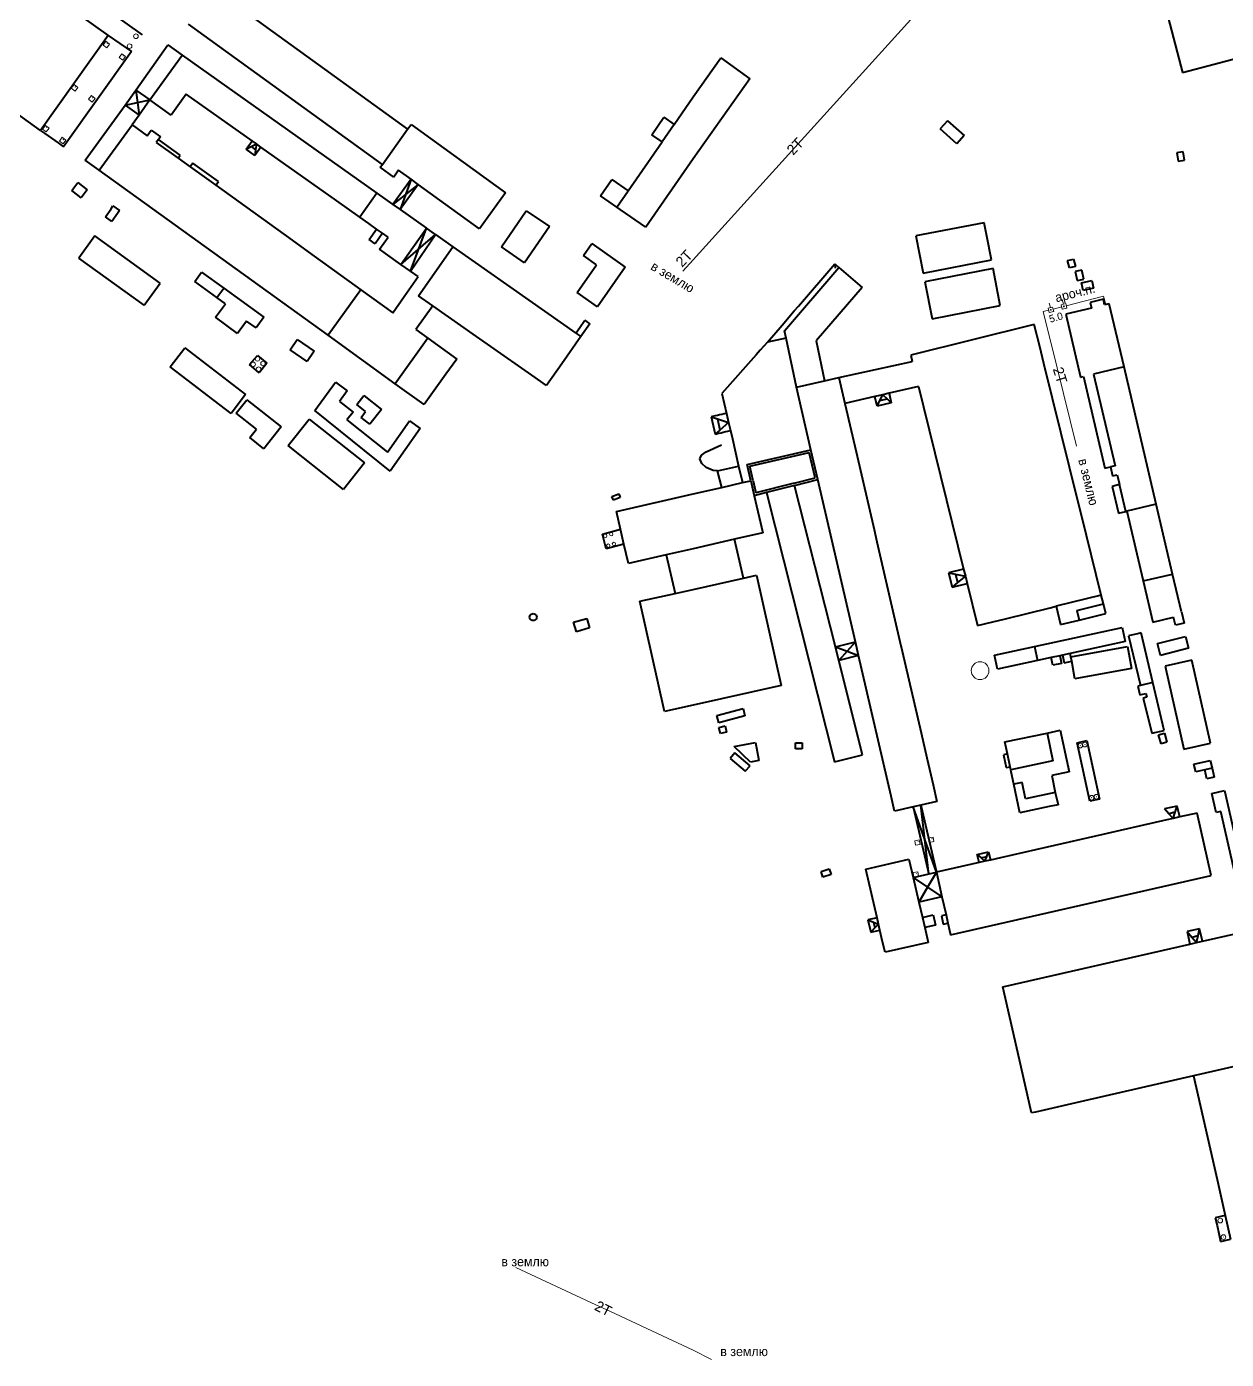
# Model space of a CAD drawing. Extents: x 1000 to 4000, y -4000 to -1000.
# Drawn here: x 2712 to 3230, y -2678 to -2103 of the extents above; entities that cross this region are included whole.
import ezdxf
from ezdxf.enums import TextEntityAlignment as Align

# ---------------------------------------------------------------- set-up
doc = ezdxf.new("R2010")
doc.units = 0
doc.header["$MEASUREMENT"] = 0
for name, color, linetype in [('13', 7, 'CONTINUOUS'), ('18', 7, 'CONTINUOUS'), ('19', 7, 'CONTINUOUS'), ('7', 7, 'CONTINUOUS'), ('DOR_DOROZHKA', 40, 'CONTINUOUS')]:
    doc.layers.add(name, color=color, linetype=linetype)
doc.styles.get("Standard").update_dxf_attribs({"font": 'txt', "height": 0.2})

msp = doc.modelspace()

# ---------------------------------------------------------------- linework, layer by layer
at = {"layer": '13', "color": 253, "linetype": 'Continuous', "lineweight": 40}
for p, q in [((2762.51, -2106.8), (2723.81, -2079.19)), ((3200.48, -2082.61), (3210.98, -2122.93)), ((2718.69, -2086.37), (2747.62, -2107.01)), ((2793.22, -2086.94), (2876.81, -2147.48)), ((2865.89, -2162.6), (2782.22, -2102.18)), ((3210.98, -2122.93), (3295.38, -2100.93)), ((2747.62, -2107.01), (2718.44, -2147.92)), ((2747.62, -2107.01), (2757.75, -2113.85)), ((2757.75, -2113.85), (2728.39, -2155.01)), ((2759.58, -2130.57), (2773.37, -2111.09)), ((2773.37, -2111.09), (2779.52, -2115.45)), ((2765.57, -2134.81), (2779.52, -2115.45)), ((2779.52, -2115.45), (2863.56, -2175)), ((3000, -2133.4), (3011.96, -2116.72)), ((3011.96, -2116.72), (3024.42, -2125.73)), ((3024.42, -2125.73), (3000, -2160.2)), ((2754.92, -2137.03), (2759.58, -2130.57)), ((2759.58, -2130.57), (2765.57, -2134.81)), ((2759.58, -2130.57), (2760.93, -2141.36)), ((2718.44, -2147.92), (2699, -2134.05)), ((2737.78, -2160.8), (2754.92, -2137.03)), ((2754.92, -2137.03), (2765.57, -2134.81)), ((2754.92, -2137.03), (2760.93, -2141.36)), ((2765.57, -2134.81), (2760.93, -2141.36)), ((2774.8, -2141.35), (2765.57, -2134.81)), ((2781.22, -2132.29), (2774.8, -2141.35)), ((2809.68, -2152.44), (2781.22, -2132.29)), ((2991.81, -2145.34), (3000, -2133.4)), ((2760.93, -2141.36), (2757.91, -2145.54)), ((2982.09, -2149.83), (2987.35, -2142.25)), ((2987.35, -2142.25), (2991.81, -2145.34)), ((2718.44, -2147.92), (2721.8, -2150.31)), ((2743.79, -2165.14), (2757.91, -2145.54)), ((2757.91, -2145.54), (2764.4, -2150.22)), ((2764.4, -2150.22), (2766.16, -2147.77)), ((2766.16, -2147.77), (2770.15, -2150.65)), ((2865.89, -2162.6), (2876.81, -2147.48)), ((2876.81, -2147.48), (2878.29, -2145.43)), ((2878.29, -2145.43), (2919.06, -2174.89)), ((2991.81, -2145.34), (2986.55, -2152.92)), ((3109.65, -2143.76), (3106.47, -2147.33)), ((3113.69, -2153.78), (3106.47, -2147.33)), ((3109.65, -2143.76), (3116.87, -2150.21)), ((2721.8, -2150.31), (2726.09, -2153.37)), ((2726.09, -2153.37), (2728.39, -2155.01)), ((2769.29, -2151.85), (2768.39, -2153.1)), ((2768.39, -2153.1), (2777.8, -2159.88)), ((2770.15, -2150.65), (2769.29, -2151.85)), ((2778.7, -2158.63), (2769.29, -2151.85)), ((2807.1, -2156.09), (2809.68, -2152.44)), ((2809.33, -2154.93), (2811.57, -2153.78)), ((2811.57, -2153.78), (2809.68, -2152.44)), ((2811.57, -2153.78), (2811.22, -2156.27)), ((2813.45, -2155.11), (2811.57, -2153.78)), ((2811.57, -2153.78), (2811.57, -2153.78)), ((2971.93, -2174.01), (2986.55, -2152.92)), ((2986.55, -2152.92), (2982.09, -2149.83)), ((3116.87, -2150.21), (3113.69, -2153.78)), ((2777.8, -2159.88), (2778.7, -2158.63)), ((2777.8, -2159.88), (2782.97, -2163.6)), ((2807.1, -2156.09), (2809.33, -2154.93)), ((2810.88, -2158.76), (2807.1, -2156.09)), ((2809.33, -2154.93), (2811.22, -2156.27)), ((2813.45, -2155.11), (2810.88, -2158.76)), ((2811.22, -2156.27), (2810.88, -2158.76)), ((2846.2, -2178.31), (2813.45, -2155.11)), ((3000, -2160.2), (2979.53, -2189.72)), ((3210.29, -2157.35), (3208.55, -2157.68)), ((3208.55, -2157.68), (3209.23, -2161.25)), ((3211.28, -2157.16), (3210.29, -2157.35)), ((3211.96, -2160.73), (3211.28, -2157.16)), ((2743.79, -2165.14), (2737.78, -2160.8)), ((2842.51, -2236.3), (2743.79, -2165.14)), ((2784.08, -2162.05), (2782.97, -2163.6)), ((2782.97, -2163.6), (2794.03, -2171.58)), ((2795.15, -2170.02), (2784.08, -2162.05)), ((2864.99, -2163.85), (2865.89, -2162.6)), ((2870.82, -2168.07), (2864.99, -2163.85)), ((2872.93, -2165.15), (2870.82, -2168.07)), ((2878.29, -2169.02), (2872.93, -2165.15)), ((3209.23, -2161.25), (3211.06, -2160.9)), ((3211.06, -2160.9), (3211.96, -2160.73)), ((2731.89, -2173.82), (2734.48, -2170.45)), ((2734.48, -2170.45), (2738.58, -2173.59)), ((2794.03, -2171.58), (2795.15, -2170.02)), ((2794.03, -2171.58), (2826.95, -2195.31)), ((2878.29, -2169.02), (2870.45, -2179.88)), ((2881.36, -2171.24), (2870.45, -2179.88)), ((2878.29, -2169.02), (2873.54, -2182.07)), ((2881.36, -2171.24), (2873.54, -2182.07)), ((2881.36, -2171.24), (2878.29, -2169.02)), ((2907.86, -2190.39), (2881.36, -2171.24)), ((2959.95, -2176.15), (2964.84, -2169.1)), ((2964.84, -2169.1), (2971.93, -2174.01)), ((2735.99, -2176.97), (2731.89, -2173.82)), ((2738.58, -2173.59), (2735.99, -2176.97)), ((2863.56, -2175), (2856.2, -2185.39)), ((2863.56, -2175), (2870.45, -2179.88)), ((2919.06, -2174.89), (2907.86, -2190.39)), ((2963.67, -2178.73), (2959.95, -2176.15)), ((2967.04, -2181.06), (2971.93, -2174.01)), ((2746.47, -2185.21), (2748.91, -2181.69)), ((2748.91, -2181.69), (2749.71, -2180.53)), ((2749.71, -2180.53), (2752.51, -2182.47)), ((2752.51, -2182.47), (2751.63, -2183.74)), ((2856.2, -2185.39), (2846.2, -2178.31)), ((2870.45, -2179.88), (2873.54, -2182.07)), ((2873.54, -2182.07), (2884.93, -2190.14)), ((2917.24, -2198.12), (2927.92, -2182.56)), ((2927.92, -2182.56), (2937.94, -2189.44)), ((2967.04, -2181.06), (2963.67, -2178.73)), ((2968.5, -2182.07), (2967.04, -2181.06)), ((2979.53, -2189.72), (2968.5, -2182.07)), ((2749.27, -2187.15), (2746.47, -2185.21)), ((2751.63, -2183.74), (2749.27, -2187.15)), ((2860.05, -2188.11), (2856.2, -2185.39)), ((2863.44, -2190.51), (2860.05, -2188.11)), ((3125.48, -2187.76), (3096.02, -2193.47)), ((3126.62, -2193.61), (3125.48, -2187.76)), ((2741.92, -2193.43), (2735.01, -2202.97)), ((2770.02, -2213.82), (2741.92, -2193.43)), ((2860.23, -2195.05), (2863.44, -2190.51)), ((2862.77, -2196.85), (2860.23, -2195.05)), ((2865.98, -2192.31), (2862.77, -2196.85)), ((2865.98, -2192.31), (2863.44, -2190.51)), ((2864.62, -2199.2), (2868.36, -2193.93)), ((2868.36, -2193.93), (2865.98, -2192.31)), ((2873.86, -2205.75), (2884.93, -2190.14)), ((2873.86, -2205.75), (2888.8, -2192.87)), ((2878.07, -2208.63), (2884.93, -2190.14)), ((2878.07, -2208.63), (2888.8, -2192.87)), ((2888.8, -2192.87), (2884.93, -2190.14)), ((2888.8, -2192.87), (2896.32, -2198.14)), ((2937.94, -2189.44), (2927.25, -2204.99)), ((3096.02, -2193.47), (3099.13, -2209.48)), ((3128.58, -2203.76), (3126.62, -2193.61)), ((2826.95, -2195.31), (2833.83, -2200.26)), ((2833.83, -2200.26), (2856.64, -2216.7)), ((2872.91, -2205.08), (2864.62, -2199.2)), ((2881.51, -2219.27), (2896.32, -2198.14)), ((2896.32, -2198.14), (2929.1, -2221.12)), ((2927.25, -2204.99), (2917.24, -2198.12)), ((2952.64, -2201.94), (2956.3, -2196.74)), ((2956.3, -2196.74), (2970.7, -2206.86)), ((2763.1, -2223.35), (2735.01, -2202.97)), ((2873.86, -2205.75), (2872.91, -2205.08)), ((2878.07, -2208.63), (2873.86, -2205.75)), ((2949.95, -2217.87), (2958.33, -2205.94)), ((2958.33, -2205.94), (2952.64, -2201.94)), ((3045.36, -2223.7), (3061.11, -2205.41)), ((3061.11, -2205.41), (3061.25, -2207.41)), ((3061.11, -2205.41), (3062.85, -2207.01)), ((3099.13, -2209.48), (3128.58, -2203.76)), ((3161.49, -2204.11), (3164.07, -2203.46)), ((3162.27, -2207.24), (3161.49, -2204.11)), ((3164.85, -2206.6), (3162.27, -2207.24)), ((3164.07, -2203.46), (3164.85, -2206.6)), ((2784.99, -2213.11), (2787.94, -2209.06)), ((2787.94, -2209.06), (2797.49, -2216)), ((2875.27, -2219.58), (2881.34, -2210.92)), ((2881.34, -2210.92), (2878.07, -2208.63)), ((2970.7, -2206.86), (2958.66, -2223.99)), ((3039.37, -2234.3), (3062.85, -2207.01)), ((3062.85, -2207.01), (3072.85, -2215.62)), ((3129.35, -2207.48), (3099.89, -2213.19)), ((3132.45, -2223.48), (3129.35, -2207.48)), ((3167.63, -2208.2), (3164.77, -2208.82)), ((3164.77, -2208.82), (3165.6, -2212.68)), ((3165.6, -2212.68), (3168.46, -2212.07)), ((3168.46, -2212.07), (3167.63, -2208.2)), ((2763.1, -2223.35), (2770.02, -2213.82)), ((2794.55, -2220.05), (2784.99, -2213.11)), ((2794.55, -2220.05), (2797.49, -2216)), ((2797.49, -2216), (2814.74, -2228.53)), ((2856.64, -2216.7), (2842.51, -2236.3)), ((2856.64, -2216.7), (2870.36, -2226.59)), ((2958.66, -2223.99), (2949.95, -2217.87)), ((3072.85, -2215.62), (3053.02, -2238.67)), ((3099.89, -2213.19), (3102.99, -2229.2)), ((3167.44, -2213.69), (3171.94, -2212.68)), ((3168.18, -2216.98), (3167.44, -2213.69)), ((3172.68, -2215.96), (3168.18, -2216.98)), ((3171.94, -2212.68), (3172.68, -2215.96)), ((2793.94, -2228.53), (2798.18, -2222.69)), ((2798.18, -2222.69), (2794.55, -2220.05)), ((2870.36, -2226.59), (2875.27, -2219.58)), ((2887.61, -2223.55), (2880.4, -2233.83)), ((2887.61, -2223.55), (2881.51, -2219.27)), ((2906.52, -2236.8), (2887.61, -2223.55)), ((2929.1, -2221.12), (2949.42, -2235.37)), ((3043.56, -2225.79), (3045.36, -2223.7)), ((3102.99, -2229.2), (3132.45, -2223.48)), ((3176.91, -2220.78), (3171.17, -2222.12)), ((3171.17, -2222.12), (3171.76, -2224.62)), ((3177.46, -2223.16), (3176.91, -2220.78)), ((3179.45, -2222.69), (3177.46, -2223.16)), ((3185.84, -2249.94), (3179.45, -2222.69)), ((2803.47, -2235.45), (2793.94, -2228.53)), ((2814.74, -2228.53), (2811.41, -2233.12)), ((3038.35, -2231.85), (3043.56, -2225.79)), ((3171.76, -2224.62), (3160.69, -2227.21)), ((3160.69, -2227.21), (3167.04, -2254.34)), ((2807.32, -2230.15), (2803.47, -2235.45)), ((2811.41, -2233.12), (2807.32, -2230.15)), ((2880.4, -2233.83), (2885.57, -2237.56)), ((2949.42, -2235.37), (2951.11, -2232.96)), ((2951.11, -2232.96), (2953.3, -2229.82)), ((2955.4, -2231.29), (2951.51, -2236.84)), ((2953.3, -2229.82), (2954.16, -2230.42)), ((2954.16, -2230.42), (2955.4, -2231.29)), ((3031.97, -2239.27), (3038.35, -2231.85)), ((3040.06, -2237.55), (3039.37, -2234.3)), ((3147.12, -2231.62), (3093.81, -2244.81)), ((3149.45, -2241.07), (3147.12, -2231.62)), ((2826.07, -2242.5), (2829.13, -2238.07)), ((2829.13, -2238.07), (2836.47, -2243.13)), ((2871.45, -2257.15), (2842.51, -2236.3)), ((2885.57, -2237.56), (2871.45, -2257.15)), ((2885.57, -2237.56), (2898.01, -2246.52)), ((2912.68, -2241.12), (2906.52, -2236.8)), ((2951.51, -2236.84), (2943.27, -2248.6)), ((2949.42, -2235.37), (2951.51, -2236.84)), ((3031.97, -2239.27), (3028.86, -2242.75)), ((3040.06, -2237.55), (3031.97, -2239.27)), ((3044.55, -2258.7), (3040.06, -2237.55)), ((3053.02, -2238.67), (3056.68, -2255.88)), ((3151.28, -2248.47), (3149.45, -2241.07)), ((2774.4, -2249.89), (2780.67, -2241.7)), ((2780.67, -2241.7), (2806.93, -2261.82)), ((2808.63, -2248.95), (2811.99, -2244.97)), ((2811.99, -2244.97), (2816.06, -2248.34)), ((2833.42, -2247.56), (2826.07, -2242.5)), ((2836.47, -2243.13), (2833.42, -2247.56)), ((2898.01, -2246.52), (2893.27, -2253.1)), ((2930.32, -2253.49), (2912.68, -2241.12)), ((3027.08, -2244.75), (3012.32, -2261.32)), ((3028.86, -2242.75), (3027.08, -2244.75)), ((3093.81, -2244.81), (3094.49, -2247.59)), ((2800.66, -2270.01), (2774.4, -2249.89)), ((2812.8, -2252.52), (2808.63, -2248.95)), ((2816.06, -2248.34), (2812.8, -2252.52)), ((2943.27, -2248.6), (2936.7, -2257.97)), ((3062.85, -2254.53), (3094.49, -2247.59)), ((3166.07, -2308.28), (3151.28, -2248.47)), ((3185.84, -2249.94), (3172.7, -2253.02)), ((3199.7, -2309.15), (3185.84, -2249.94)), ((2836.77, -2268.73), (2845.73, -2256.51)), ((2845.73, -2256.51), (2850.69, -2260.24)), ((2883.89, -2266.12), (2871.45, -2257.15)), ((2893.27, -2253.1), (2883.89, -2266.12)), ((2936.7, -2257.97), (2930.32, -2253.49)), ((3044.55, -2258.7), (3056.68, -2255.88)), ((3056.68, -2255.88), (3062.85, -2254.53)), ((3062.85, -2254.53), (3065.43, -2265.7)), ((3097.15, -2258.33), (3084.49, -2261.27)), ((3097.15, -2258.33), (3099.32, -2267.09)), ((3167.04, -2254.34), (3168.31, -2254.05)), ((3168.31, -2254.05), (3177.54, -2293.57)), ((3172.7, -2253.02), (3181.96, -2292.53)), ((2806.93, -2261.82), (2800.66, -2270.01)), ((2850.69, -2260.24), (2847.45, -2264.82)), ((2854.83, -2266.19), (2857.94, -2262.24)), ((2857.94, -2262.24), (2865.58, -2268.25)), ((3012.32, -2261.32), (3014.31, -2269.95)), ((3050.78, -2285.62), (3044.55, -2258.7)), ((3078.39, -2262.69), (3065.43, -2265.7)), ((3081.76, -2261.91), (3078.39, -2262.69)), ((3079.34, -2266.79), (3078.39, -2262.69)), ((3080.53, -2264.38), (3081.76, -2261.91)), ((3080.53, -2264.38), (3083.66, -2263.7)), ((3084.49, -2261.27), (3081.76, -2261.91)), ((3081.76, -2261.91), (3083.66, -2263.7)), ((3081.76, -2261.91), (3081.76, -2261.91)), ((3083.66, -2263.7), (3085.44, -2265.37)), ((3084.49, -2261.27), (3085.44, -2265.37)), ((2802.85, -2269.87), (2807.39, -2264.1)), ((2807.39, -2264.1), (2822.18, -2275.75)), ((2869.3, -2294.89), (2836.77, -2268.73)), ((2847.45, -2264.82), (2853.27, -2269.4)), ((2853.27, -2269.4), (2850.6, -2272.74)), ((2858.65, -2269.21), (2854.83, -2266.19)), ((2856.71, -2271.67), (2858.65, -2269.21)), ((2865.58, -2268.25), (2860.52, -2274.67)), ((3065.43, -2265.7), (3070.25, -2286.55)), ((3079.34, -2266.79), (3080.53, -2264.38)), ((3085.44, -2265.37), (3079.34, -2266.79)), ((3099.32, -2267.09), (3116.62, -2337.08)), ((2811.58, -2276.74), (2802.85, -2269.87)), ((2825.33, -2283.87), (2834.35, -2272.5)), ((2834.35, -2272.5), (2858.23, -2291.35)), ((2850.6, -2272.74), (2868.15, -2286.68)), ((2860.52, -2274.67), (2856.71, -2271.67)), ((2868.15, -2286.68), (2877.59, -2273.22)), ((2877.59, -2273.22), (2882.17, -2276.46)), ((3009.48, -2271.07), (3007.78, -2271.46)), ((3007.78, -2271.46), (3009.49, -2278.88)), ((3007.78, -2271.46), (3010.53, -2272.36)), ((3010.39, -2270.86), (3009.48, -2271.07)), ((3011.35, -2270.63), (3010.39, -2270.86)), ((3010.53, -2272.36), (3011.5, -2277.13)), ((3010.53, -2272.36), (3015.22, -2273.89)), ((3012.33, -2270.41), (3011.35, -2270.63)), ((3015.22, -2273.89), (3011.5, -2277.13)), ((3013.32, -2270.18), (3012.33, -2270.41)), ((3014.31, -2269.95), (3013.32, -2270.18)), ((3014.31, -2269.95), (3015.22, -2273.89)), ((3015.22, -2273.89), (3016.03, -2277.36)), ((3015.22, -2273.89), (3015.22, -2273.89)), ((2808.69, -2280.41), (2811.58, -2276.74)), ((2814.75, -2285.18), (2808.69, -2280.41)), ((2822.18, -2275.75), (2814.75, -2285.18)), ((2882.17, -2276.46), (2869.3, -2294.89)), ((3011.5, -2277.13), (3009.49, -2278.88)), ((3009.49, -2278.88), (3011.05, -2278.51)), ((3011.05, -2278.51), (3012.07, -2278.28)), ((3012.07, -2278.28), (3012.96, -2278.07)), ((3012.96, -2278.07), (3013.99, -2277.83)), ((3013.99, -2277.83), (3014.94, -2277.61)), ((3014.94, -2277.61), (3016.03, -2277.36)), ((3016.03, -2277.36), (3016.86, -2280.95)), ((3016.86, -2280.95), (3019.57, -2292.65)), ((2827.62, -2285.68), (2825.33, -2283.87)), ((2849.18, -2302.77), (2827.62, -2285.68)), ((3003.57, -2287.98), (3005.55, -2286.47)), ((3005.55, -2286.47), (3012.21, -2283.53)), ((3023.19, -2292), (3050.78, -2285.62)), ((3024.39, -2292.75), (3050.03, -2286.82)), ((3052.55, -2297.75), (3050.03, -2286.82)), ((3053.75, -2298.47), (3050.78, -2285.62)), ((3070.25, -2286.55), (3077.99, -2320.02)), ((2858.23, -2291.35), (2849.18, -2302.77)), ((3002.83, -2289.61), (3003.57, -2287.98)), ((3003.73, -2291.59), (3002.83, -2289.61)), ((3005.56, -2293.36), (3003.73, -2291.59)), ((3010.43, -2294.74), (3019.57, -2292.65)), ((3019.57, -2292.65), (3021.22, -2299.82)), ((3024.81, -2298.99), (3023.19, -2292)), ((3025.84, -2299), (3024.39, -2292.75)), ((3181.96, -2292.53), (3179.99, -2292.99)), ((3008.59, -2294.55), (3005.56, -2293.36)), ((3010.43, -2294.74), (3008.59, -2294.55)), ((3012.31, -2301.86), (3010.43, -2294.74)), ((3043.49, -2300.1), (3052.55, -2297.75)), ((3043.74, -2301.07), (3053.75, -2298.47)), ((3069.94, -2368.5), (3053.75, -2298.47)), ((3177.54, -2293.57), (3179.99, -2292.99)), ((3179.99, -2292.99), (3180.9, -2296.89)), ((3180.9, -2296.89), (3182.87, -2296.43)), ((3182.87, -2296.43), (3183.86, -2300.69)), ((3000, -2304.67), (3012.31, -2301.86)), ((3012.31, -2301.86), (3021.22, -2299.82)), ((3021.22, -2299.82), (3024.81, -2298.99)), ((3024.81, -2298.99), (3026.3, -2305.49)), ((3025.84, -2299), (3027.04, -2304.27)), ((3031.64, -2304.12), (3026.3, -2305.49)), ((3043.49, -2300.1), (3027.04, -2304.27)), ((3043.74, -2301.07), (3031.64, -2304.12)), ((3031.64, -2304.12), (3060.93, -2420.17)), ((3061.31, -2370.68), (3043.74, -2301.07)), ((3183.86, -2300.69), (3180.72, -2301.42)), ((3180.72, -2301.42), (3183.41, -2312.97)), ((3186.57, -2312.23), (3183.86, -2300.69)), ((2964.94, -2305.74), (2967.85, -2304.59)), ((2965.58, -2307.37), (2964.94, -2305.74)), ((2968.49, -2306.21), (2965.58, -2307.37)), ((2966.89, -2312.24), (3000, -2304.67)), ((2967.85, -2304.59), (2968.49, -2306.21)), ((3026.3, -2305.49), (3029.95, -2321.47)), ((3167.45, -2313.86), (3166.07, -2308.28)), ((3199.7, -2309.15), (3187.06, -2312.11)), ((3206.75, -2339.23), (3199.7, -2309.15)), ((2968.64, -2319.92), (2966.89, -2312.24)), ((3175.97, -2348.3), (3167.45, -2313.86)), ((3183.41, -2312.97), (3186.57, -2312.23)), ((3186.57, -2312.23), (3187.06, -2312.11)), ((3187.06, -2312.11), (3194.08, -2342.19)), ((2960.83, -2322.11), (2968.64, -2319.92)), ((2970.11, -2326.31), (2968.64, -2319.92)), ((3029.95, -2321.47), (3017.79, -2324.26)), ((3077.99, -2320.02), (3079.22, -2325.36)), ((2962.43, -2328.39), (2960.83, -2322.11)), ((2970.11, -2326.31), (2962.43, -2328.39)), ((2972.03, -2334.72), (2970.11, -2326.31)), ((3017.79, -2324.26), (3000, -2328.32)), ((3021.67, -2341.06), (3017.79, -2324.26)), ((3079.22, -2325.36), (3089.14, -2368.29)), ((2988.39, -2330.98), (2972.03, -2334.72)), ((3000, -2328.32), (2988.39, -2330.98)), ((2988.39, -2330.98), (2992.2, -2347.62)), ((3116.62, -2337.08), (3110.1, -2338.69)), ((3110.1, -2338.69), (3111.63, -2344.89)), ((3110.1, -2338.69), (3113.12, -2339.29)), ((3116.62, -2337.08), (3117.38, -2340.14)), ((3000, -2345.88), (3021.67, -2341.06)), ((3021.67, -2341.06), (3027.35, -2339.79)), ((3027.35, -2339.79), (3037.93, -2387.31)), ((3114.05, -2342.89), (3111.63, -2344.89)), ((3111.63, -2344.89), (3118.15, -2343.28)), ((3113.12, -2339.29), (3114.05, -2342.89)), ((3113.12, -2339.29), (3117.38, -2340.14)), ((3117.38, -2340.14), (3114.05, -2342.89)), ((3117.38, -2340.14), (3118.15, -2343.28)), ((3117.38, -2340.14), (3117.38, -2340.14)), ((3118.15, -2343.28), (3122.65, -2361.48)), ((3194.08, -2342.19), (3206.75, -2339.23)), ((3194.08, -2342.19), (3198.23, -2359.95)), ((3210.58, -2355.6), (3206.75, -2339.23)), ((2976.99, -2351), (2992.2, -2347.62)), ((2992.2, -2347.62), (3000, -2345.88)), ((3175.97, -2348.3), (3156.51, -2353.11)), ((3176.89, -2352.04), (3175.97, -2348.3)), ((2987.56, -2398.52), (2976.99, -2351)), ((3134.7, -2358.51), (3153.95, -2353.74)), ((3153.95, -2353.74), (3156.51, -2353.11)), ((3156.51, -2353.11), (3158.48, -2361.06)), ((3165.39, -2354.89), (3176.89, -2352.04)), ((3165.39, -2354.89), (3166.43, -2359.09)), ((3177.93, -2356.25), (3176.89, -2352.04)), ((3210.58, -2355.6), (3211.72, -2360.45)), ((2929.42, -2357.8), (2929.49, -2357.33)), ((2929.49, -2358.27), (2929.42, -2357.8)), ((2929.49, -2357.33), (2929.71, -2356.9)), ((2929.71, -2358.7), (2929.49, -2358.27)), ((2929.71, -2356.9), (2930.05, -2356.57)), ((2930.05, -2359.03), (2929.71, -2358.7)), ((2930.05, -2356.57), (2930.47, -2356.35)), ((2930.47, -2359.25), (2930.05, -2359.03)), ((2930.47, -2356.35), (2930.95, -2356.27)), ((2930.95, -2359.33), (2930.47, -2359.25)), ((2930.95, -2356.27), (2931.42, -2356.35)), ((2931.42, -2359.25), (2930.95, -2359.33)), ((2931.42, -2356.35), (2931.84, -2356.57)), ((2931.84, -2359.03), (2931.42, -2359.25)), ((2931.84, -2356.57), (2932.18, -2356.9)), ((2932.18, -2358.7), (2931.84, -2359.03)), ((2932.18, -2356.9), (2932.4, -2357.33)), ((2932.4, -2358.27), (2932.18, -2358.7)), ((2932.4, -2357.33), (2932.47, -2357.8)), ((2932.47, -2357.8), (2932.4, -2358.27)), ((2948.41, -2360), (2954.03, -2358.37)), ((2949.59, -2364.12), (2948.41, -2360)), ((2954.03, -2358.37), (2955.22, -2362.49)), ((3122.65, -2361.48), (3129.26, -2359.85)), ((3129.26, -2359.85), (3134.7, -2358.51)), ((3158.48, -2361.06), (3166.43, -2359.09)), ((3166.43, -2359.09), (3177.93, -2356.25)), ((3198.23, -2359.95), (3207.22, -2357.84)), ((3208.03, -2361.32), (3207.22, -2357.84)), ((3211.72, -2360.45), (3208.03, -2361.32)), ((2955.22, -2362.49), (2949.59, -2364.12)), ((3147.2, -2370.51), (3185.01, -2362.34)), ((3185.01, -2362.34), (3186.3, -2368.35)), ((3192.22, -2364.83), (3187.81, -2365.88)), ((3187.81, -2365.88), (3192.9, -2387.24)), ((3193.15, -2364.61), (3192.22, -2364.83)), ((3198.24, -2385.97), (3193.15, -2364.61)), ((3200.32, -2369.25), (3212.37, -2366.18)), ((3212.37, -2366.18), (3213.66, -2371.25)), ((3061.31, -2370.68), (3069.94, -2368.5)), ((3062.77, -2376.48), (3061.31, -2370.68)), ((3061.31, -2370.68), (3066.33, -2372.52)), ((3066.33, -2372.52), (3062.77, -2376.48)), ((3069.94, -2368.5), (3066.33, -2372.52)), ((3066.33, -2372.52), (3071.28, -2374.33)), ((3071.28, -2374.33), (3069.94, -2368.5)), ((3089.14, -2368.29), (3090.13, -2372.54)), ((3090.13, -2372.54), (3098.27, -2407.75)), ((3129.91, -2374.24), (3147.2, -2370.51)), ((3147.2, -2370.51), (3148.49, -2376.51)), ((3186.3, -2368.35), (3162.54, -2373.48)), ((3162.84, -2374.89), (3187.32, -2370.52)), ((3187.32, -2370.52), (3189.01, -2380.03)), ((3201.61, -2374.32), (3200.32, -2369.25)), ((3213.66, -2371.25), (3201.61, -2374.32)), ((3071.28, -2374.33), (3062.77, -2376.48)), ((3073.03, -2417.12), (3062.77, -2376.48)), ((3071.28, -2374.33), (3068.45, -2375.05)), ((3085.31, -2435.01), (3071.28, -2374.33)), ((3131.21, -2380.24), (3129.91, -2374.24)), ((3148.49, -2376.51), (3131.21, -2380.24)), ((3154.41, -2375.24), (3148.49, -2376.51)), ((3158.13, -2374.43), (3154.41, -2375.24)), ((3155.13, -2378.58), (3154.41, -2375.24)), ((3158.86, -2377.78), (3155.13, -2378.58)), ((3159.34, -2374.17), (3158.13, -2374.43)), ((3158.13, -2374.43), (3158.86, -2377.78)), ((3162.54, -2373.48), (3159.34, -2374.17)), ((3159.34, -2374.17), (3160.06, -2377.52)), ((3160.06, -2377.52), (3163.26, -2376.83)), ((3162.84, -2374.89), (3162.54, -2373.48)), ((3163.26, -2376.83), (3162.84, -2374.89)), ((3164.61, -2384.39), (3163.26, -2376.83)), ((3215.07, -2376.36), (3203.53, -2378.96)), ((3203.53, -2378.96), (3211.61, -2414.81)), ((3223.15, -2412.2), (3215.07, -2376.36)), ((3189.01, -2380.03), (3164.61, -2384.39)), ((3037.93, -2387.31), (3000, -2395.75)), ((3192.9, -2387.24), (3191.7, -2387.53)), ((3191.7, -2387.53), (3192.61, -2391.37)), ((3198.24, -2385.97), (3192.9, -2387.24)), ((3203.16, -2406.63), (3198.24, -2385.97)), ((3000, -2395.75), (2987.56, -2398.52)), ((3192.61, -2391.37), (3195.26, -2390.74)), ((3195.65, -2392.35), (3194.14, -2392.71)), ((3194.14, -2392.71), (3197.77, -2407.91)), ((3195.26, -2390.74), (3195.65, -2392.35)), ((3010.15, -2400.17), (3021.5, -2397.2)), ((3010.98, -2403.33), (3010.15, -2400.17)), ((3022.32, -2400.36), (3010.98, -2403.33)), ((3021.5, -2397.2), (3022.32, -2400.36)), ((3011.03, -2405.35), (3013.7, -2404.66)), ((3011.73, -2408.05), (3011.03, -2405.35)), ((3014.41, -2407.35), (3011.73, -2408.05)), ((3013.7, -2404.66), (3014.41, -2407.35)), ((3152.62, -2407.78), (3158.29, -2406.58)), ((3158.29, -2406.58), (3162.1, -2424.59)), ((3197.77, -2407.91), (3203.16, -2406.63)), ((3017.64, -2413.66), (3026.78, -2411.87)), ((3026.78, -2411.87), (3028.29, -2419.6)), ((3044.17, -2412.05), (3046.91, -2412.05)), ((3044.17, -2414.56), (3044.17, -2412.05)), ((3046.91, -2412.05), (3046.91, -2414.56)), ((3098.27, -2407.75), (3100.74, -2418.44)), ((3134.43, -2411.65), (3152.62, -2407.78)), ((3135.52, -2416.81), (3134.43, -2411.65)), ((3152.62, -2407.78), (3155.17, -2419.76)), ((3165.57, -2411.98), (3169.76, -2411.06)), ((3171.09, -2437.19), (3165.57, -2411.98)), ((3169.76, -2411.06), (3175.28, -2436.28)), ((3200.68, -2408.53), (3203.23, -2407.82)), ((3201.78, -2412.49), (3200.68, -2408.53)), ((3204.33, -2411.78), (3201.78, -2412.49)), ((3203.23, -2407.82), (3204.33, -2411.78)), ((3211.61, -2414.81), (3223.15, -2412.2)), ((3017.97, -2416.3), (3015.9, -2418.71)), ((3015.9, -2418.71), (3022.42, -2424.3)), ((3024.64, -2420.32), (3017.64, -2413.66)), ((3024.49, -2421.89), (3017.97, -2416.3)), ((3046.91, -2414.56), (3044.17, -2414.56)), ((3063.26, -2419.58), (3073.03, -2417.12)), ((3100.74, -2418.44), (3102.45, -2425.85)), ((3135.52, -2416.81), (3133.81, -2417.18)), ((3133.81, -2417.18), (3134.98, -2422.69)), ((3136.69, -2422.33), (3135.52, -2416.81)), ((3022.42, -2424.3), (3024.49, -2421.89)), ((3028.29, -2419.6), (3024.64, -2420.32)), ((3060.93, -2420.17), (3063.26, -2419.58)), ((3134.98, -2422.69), (3136.69, -2422.33)), ((3136.97, -2423.62), (3136.69, -2422.33)), ((3155.17, -2419.76), (3136.97, -2423.62)), ((3137.17, -2424.59), (3136.97, -2423.62)), ((3138.29, -2429.87), (3137.17, -2424.59)), ((3162.1, -2424.59), (3154.64, -2426.17)), ((3215.99, -2421.21), (3223.03, -2419.61)), ((3216.75, -2424.55), (3215.99, -2421.21)), ((3220.7, -2423.65), (3216.75, -2424.55)), ((3223.79, -2422.95), (3220.7, -2423.65)), ((3221.57, -2427.47), (3220.7, -2423.65)), ((3223.03, -2419.61), (3223.79, -2422.95)), ((3223.79, -2422.95), (3224.66, -2426.77)), ((3102.45, -2425.85), (3103.42, -2430.06)), ((3103.42, -2430.06), (3105.08, -2437.24)), ((3141.88, -2429.11), (3138.29, -2429.87)), ((3140.89, -2442.16), (3138.29, -2429.87)), ((3143.36, -2436.11), (3141.88, -2429.11)), ((3154.64, -2426.17), (3156.17, -2433.39)), ((3224.66, -2426.77), (3221.57, -2427.47)), ((3086.8, -2441.46), (3085.31, -2435.01)), ((3156.17, -2433.39), (3143.36, -2436.11)), ((3156.17, -2433.39), (3157.34, -2438.69)), ((3175.28, -2436.28), (3171.09, -2437.19)), ((3223.72, -2433.81), (3229.1, -2432.58)), ((3225.62, -2442.12), (3223.72, -2433.81)), ((3229.1, -2432.58), (3237.91, -2471.11)), ((3094.89, -2439.59), (3086.8, -2441.46)), ((3098.18, -2438.83), (3094.89, -2439.59)), ((3099.88, -2453.72), (3094.89, -2439.59)), ((3094.89, -2439.59), (3101.58, -2468.59)), ((3105.08, -2437.24), (3098.18, -2438.83)), ((3099.88, -2453.72), (3098.18, -2438.83)), ((3098.18, -2438.83), (3104.87, -2467.85)), ((3153.48, -2439.5), (3140.89, -2442.16)), ((3157.34, -2438.69), (3153.48, -2439.5)), ((3208.8, -2439.26), (3203.22, -2440.53)), ((3205.15, -2442.57), (3203.22, -2440.53)), ((3207.94, -2441.94), (3205.15, -2442.57)), ((3207.08, -2444.62), (3207.94, -2441.94)), ((3207.94, -2441.94), (3208.8, -2439.26)), ((3209.88, -2443.98), (3208.8, -2439.26)), ((3227.59, -2441.67), (3225.62, -2442.12)), ((3234.5, -2471.88), (3227.59, -2441.67)), ((3204.29, -2445.25), (3182.31, -2450.25)), ((3207.08, -2444.62), (3204.29, -2445.25)), ((3207.08, -2444.62), (3205.15, -2442.57)), ((3209.88, -2443.98), (3207.08, -2444.62)), ((3217.34, -2442.28), (3209.88, -2443.98)), ((3223.46, -2469.22), (3217.34, -2442.28)), ((3176.64, -2451.54), (3152.71, -2456.98)), ((3182.31, -2450.25), (3176.64, -2451.54)), ((3104.87, -2467.85), (3099.88, -2453.72)), ((3101.58, -2468.59), (3099.88, -2453.72)), ((3122.52, -2460.19), (3127.39, -2459.08)), ((3126.61, -2461.07), (3127.39, -2459.08)), ((3127.39, -2459.08), (3128.18, -2462.55)), ((3147.66, -2458.12), (3132.52, -2461.57)), ((3152.71, -2456.98), (3147.66, -2458.12)), ((3074.45, -2466.44), (3093.06, -2462.15)), ((3093.06, -2462.15), (3094.9, -2470.11)), ((3123.3, -2463.66), (3104.87, -2467.85)), ((3123.3, -2463.66), (3122.52, -2460.19)), ((3122.52, -2460.19), (3124.12, -2461.6)), ((3125.81, -2463.09), (3123.3, -2463.66)), ((3124.12, -2461.6), (3126.61, -2461.07)), ((3124.12, -2461.6), (3125.81, -2463.09)), ((3125.81, -2463.09), (3126.61, -2461.07)), ((3128.18, -2462.55), (3125.81, -2463.09)), ((3125.81, -2463.09), (3125.81, -2463.09)), ((3132.52, -2461.57), (3128.18, -2462.55)), ((3055.14, -2467.48), (3058.69, -2466.38)), ((3055.88, -2469.87), (3055.14, -2467.48)), ((3059.43, -2468.76), (3055.88, -2469.87)), ((3058.69, -2466.38), (3059.43, -2468.76)), ((3079.3, -2487.46), (3074.45, -2466.44)), ((3094.9, -2470.11), (3104.87, -2467.85)), ((3094.9, -2470.11), (3097.35, -2480.75)), ((3094.9, -2470.11), (3101.11, -2474.3)), ((3104.87, -2467.85), (3101.11, -2474.3)), ((3104.87, -2467.85), (3107.28, -2478.46)), ((3110.99, -2494.79), (3223.46, -2469.22)), ((3101.11, -2474.3), (3097.35, -2480.75)), ((3101.11, -2474.3), (3107.28, -2478.46)), ((3107.28, -2478.46), (3097.35, -2480.75)), ((3097.35, -2480.75), (3098.85, -2487.26)), ((3107.28, -2478.46), (3109.03, -2486.19)), ((3079.3, -2487.46), (3075.35, -2488.37)), ((3079.92, -2490.16), (3079.3, -2487.46)), ((3098.85, -2487.26), (3103.45, -2486.2)), ((3098.85, -2487.26), (3099.86, -2491.66)), ((3103.45, -2486.2), (3104.46, -2490.6)), ((3109.03, -2486.19), (3107.03, -2486.64)), ((3107.03, -2486.64), (3107.84, -2490.18)), ((3109.03, -2486.19), (3109.84, -2489.73)), ((3075.35, -2488.37), (3076.57, -2493.66)), ((3075.35, -2488.37), (3077.76, -2489.31)), ((3078.31, -2491.85), (3076.57, -2493.66)), ((3076.57, -2493.66), (3080.52, -2492.76)), ((3077.76, -2489.31), (3078.31, -2491.85)), ((3077.76, -2489.31), (3079.92, -2490.16)), ((3079.92, -2490.16), (3078.31, -2491.85)), ((3080.52, -2492.76), (3079.92, -2490.16)), ((3079.92, -2490.16), (3079.92, -2490.16)), ((3081.68, -2497.79), (3080.52, -2492.76)), ((3104.46, -2490.6), (3099.86, -2491.66)), ((3099.86, -2491.66), (3101.33, -2498.04)), ((3107.84, -2490.18), (3109.84, -2489.73)), ((3109.84, -2489.73), (3110.99, -2494.79)), ((3218.4, -2492.19), (3213.03, -2493.42)), ((3213.03, -2493.42), (3214.26, -2498.79)), ((3213.03, -2493.42), (3215.03, -2495.78)), ((3217.73, -2495.11), (3218.4, -2492.19)), ((3219.62, -2497.56), (3218.4, -2492.19)), ((3221.01, -2497.24), (3255.31, -2489.41)), ((3082.72, -2502.33), (3081.68, -2497.79)), ((3101.33, -2498.04), (3082.72, -2502.33)), ((3133.49, -2517.24), (3214.26, -2498.79)), ((3214.26, -2498.79), (3217.04, -2498.15)), ((3215.03, -2495.78), (3217.73, -2495.11)), ((3215.03, -2495.78), (3217.04, -2498.15)), ((3217.04, -2498.15), (3217.73, -2495.11)), ((3217.04, -2498.15), (3219.62, -2497.56)), ((3217.04, -2498.15), (3217.04, -2498.15)), ((3219.62, -2497.56), (3221.01, -2497.24)), ((3140.68, -2548.73), (3133.49, -2517.24)), ((3145.9, -2571.6), (3140.68, -2548.73)), ((3215.74, -2555.65), (3168.82, -2566.36)), ((3234.05, -2551.47), (3215.74, -2555.65)), ((3215.74, -2555.65), (3225.93, -2600.26)), ((3168.82, -2566.36), (3147.6, -2571.21)), ((3147.6, -2571.21), (3145.9, -2571.6)), ((3225.93, -2600.26), (3229.48, -2615.81)), ((3229.48, -2615.81), (3225.14, -2616.8)), ((3225.14, -2616.8), (3225.92, -2620.2)), ((3225.92, -2620.2), (3227.48, -2627.01)), ((3229.48, -2615.81), (3231.81, -2626.02)), ((3227.48, -2627.01), (3231.81, -2626.02))]:
    msp.add_line(p, q, dxfattribs=at)
at = {"layer": '13', "color": 253, "linetype": 'Continuous', "lineweight": 0}
msp.add_circle((3123.72, -2380.89), 3.83, dxfattribs=at)
at = {"layer": '18', "color": 253, "linetype": 'Continuous', "lineweight": 0}
for p, q in [((3046.55, -2152.29), (3104.17, -2088.61)), ((3000, -2203.72), (3046.55, -2152.29)), ((2995.55, -2208.64), (3000, -2203.72)), ((3154.05, -2224.34), (3153.56, -2222.4)), ((3158.7, -2223.09), (3160.64, -2222.61)), ((3159.18, -2225.03), (3158.7, -2223.09)), ((3159.67, -2222.85), (3159.19, -2220.91)), ((3160.64, -2222.61), (3161.13, -2224.55)), ((3160.87, -2223.54), (3177.02, -2219.47)), ((3177.91, -2223.05), (3177.02, -2219.47)), ((3150.96, -2226.03), (3153.29, -2225.45)), ((3156.98, -2250.39), (3150.96, -2226.03)), ((3153.08, -2224.58), (3155.02, -2224.1)), ((3153.56, -2226.52), (3153.08, -2224.58)), ((3155.5, -2226.04), (3153.56, -2226.52)), ((3155.02, -2224.1), (3155.5, -2226.04)), ((3155.23, -2224.96), (3158.93, -2224.02)), ((3161.13, -2224.55), (3159.18, -2225.03)), ((3165.32, -2284.12), (3156.98, -2250.39)), ((2923.46, -2638.22), (2958.03, -2654.33)), ((2958.03, -2654.33), (2964.26, -2657.24)), ((2964.26, -2657.24), (3000, -2673.91)), ((3007.86, -2677.85), (3000, -2673.91))]:
    msp.add_line(p, q, dxfattribs=at)
for centre in [(3159.91, -2223.82), (3154.29, -2225.31)]:
    msp.add_ellipse(centre, major_axis=(-0.121, 0.121), ratio=1, start_param=4.170708, end_param=10.453893, dxfattribs=at)
at = {"layer": '7', "color": 253, "linetype": 'Continuous', "lineweight": 0}
for centre, radius in [((2759.61, -2107.34), 1), ((2756.86, -2111.62), 1), ((2812.05, -2246.41), 1), ((2810.13, -2248.82), 1), ((2812.54, -2250.91), 1), ((2814.41, -2248.44), 1), ((3166.96, -2413.2), 1), ((3166.96, -2413.2), 0.041), ((3168.95, -2412.77), 1), ((3168.95, -2412.77), 0.041), ((3171.85, -2435.69), 1), ((3171.85, -2435.69), 0.041), ((3173.9, -2435.26), 1), ((3173.9, -2435.26), 0.041), ((3227.31, -2618), 1), ((3227.31, -2618), 0.041), ((3228.7, -2625.12), 1), ((3228.7, -2625.12), 0.041)]:
    msp.add_circle(centre, radius, dxfattribs=at)
for centre, major_axis, ratio, start_param, end_param in [((2747.17, -2110.53), (0.029, 0.029), 1, 4.857069, 11.140254), ((2754.08, -2115.9), (0.029, 0.029), 1, 4.857069, 11.140254), ((2733.45, -2129.19), (0.029, 0.029), 1, 4.857069, 11.140254), ((2740.91, -2133.93), (0.029, 0.029), 1, 4.857069, 11.140254), ((2721.05, -2146.75), (0.029, 0.029), 1, 4.857069, 11.140254), ((2728.29, -2151.91), (0.029, 0.029), 1, 4.857069, 11.140254), ((2964.63, -2322.04), (0, 0.741), 0.964818, -1.570796, 4.712389), ((2962.06, -2322.76), (0, 0.741), 0.964818, -1.570796, 4.712389), ((2963.36, -2326.99), (0, 0.741), 0.964818, -1.570796, 4.712389), ((2965.76, -2326.25), (0, 0.741), 0.964818, -1.570796, 4.712389), ((3102.99, -2453.37), (0.029, 0.029), 1, 0.957366, 7.240551), ((3097.01, -2454.62), (0.029, 0.029), 1, 0.957366, 7.240551), ((3096.34, -2468.38), (0.029, 0.029), 1, 0.957366, 7.240551)]:
    msp.add_ellipse(centre, major_axis=major_axis, ratio=ratio, start_param=start_param, end_param=end_param, dxfattribs=at)
at = {"layer": 'DOR_DOROZHKA', "linetype": 'Continuous', "lineweight": 0}
for p, q in [((2745.45, -2111.14), (2746.64, -2109.53)), ((2745.45, -2111.14), (2747.05, -2112.33)), ((2746.64, -2109.53), (2748.25, -2110.73)), ((2747.05, -2112.33), (2748.25, -2110.73)), ((2752.36, -2116.52), (2753.55, -2114.91)), ((2752.36, -2116.52), (2753.96, -2117.71)), ((2753.55, -2114.91), (2755.16, -2116.11)), ((2753.96, -2117.71), (2755.16, -2116.11)), ((2731.73, -2129.8), (2732.93, -2128.2)), ((2731.73, -2129.8), (2733.34, -2131)), ((2732.93, -2128.2), (2734.53, -2129.39)), ((2733.34, -2131), (2734.53, -2129.39)), ((2739.2, -2134.54), (2740.39, -2132.94)), ((2739.2, -2134.54), (2740.8, -2135.73)), ((2740.39, -2132.94), (2741.99, -2134.13)), ((2740.8, -2135.73), (2741.99, -2134.13)), ((2719.34, -2147.37), (2720.53, -2145.76)), ((2719.34, -2147.37), (2720.94, -2148.56)), ((2720.53, -2145.76), (2722.14, -2146.96)), ((2720.94, -2148.56), (2722.14, -2146.96)), ((2726.58, -2152.53), (2727.77, -2150.92)), ((2726.58, -2152.53), (2728.18, -2153.72)), ((2727.77, -2150.92), (2729.38, -2152.12)), ((2728.18, -2153.72), (2729.38, -2152.12)), ((3103.48, -2452.62), (3101.51, -2452.96)), ((3101.86, -2454.93), (3101.51, -2452.96)), ((3103.83, -2454.59), (3103.48, -2452.62)), ((3097.51, -2453.87), (3095.54, -2454.21)), ((3095.88, -2456.18), (3095.54, -2454.21)), ((3097.85, -2455.84), (3095.88, -2456.18)), ((3097.85, -2455.84), (3097.51, -2453.87)), ((3103.83, -2454.59), (3101.86, -2454.93)), ((3096.83, -2467.63), (3094.86, -2467.97)), ((3095.21, -2469.94), (3094.86, -2467.97)), ((3097.18, -2469.6), (3095.21, -2469.94)), ((3097.18, -2469.6), (3096.83, -2467.63))]:
    msp.add_line(p, q, dxfattribs=at)

# ---------------------------------------------------------------- texts
at = {"layer": '19', "color": 253, "linetype": 'Continuous', "lineweight": 0}
for s, height, rotation, p in [('2Т', 4.5, 45.9642, (3043.91, -2154.8)), ('2Т', 4.5, 45.9642, (2996, -2203.12)), ('в землю', 4, 329.19543, (2991.12, -2211.24)), ('ароч.п.', 4, 14.09821, (3164.83, -2218.58)), ('5.0', 3.2, 15.77912, (3156.45, -2228.56)), ('2Т', 4.5, 287.2251, (3158.27, -2253.5)), ('в землю', 4, 283.86127, (3170.42, -2299.54)), ('2Т', 4.5, 332.97551, (2961.22, -2655.88))]:
    msp.add_text(s, height=height, rotation=rotation, dxfattribs=at).set_placement(p, align=Align.MIDDLE)
for p in [(2927.51, -2635.74), (3021.95, -2674.47)]:
    msp.add_text('в землю', height=4, dxfattribs=at).set_placement(p, align=Align.MIDDLE)

doc.saveas('drawing.dxf')
